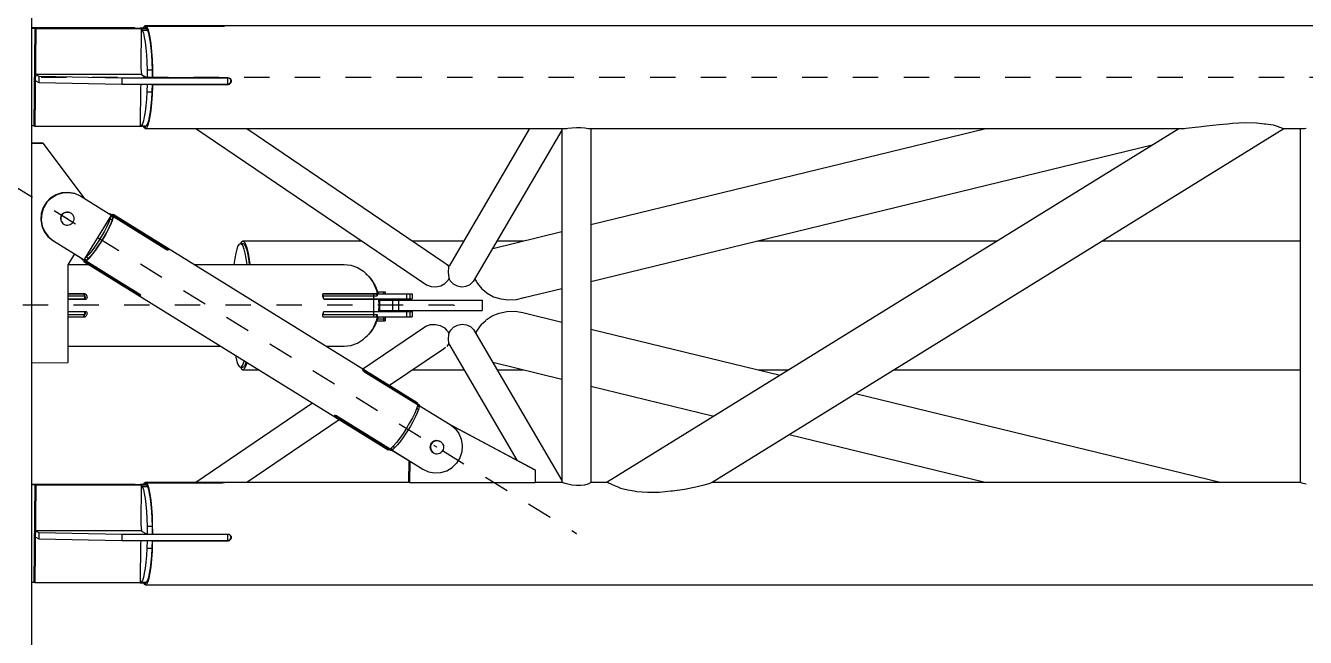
# Model space of a CAD drawing. Header units: millimetres. Extents: x 149919 to 150445, y 136651 to 136866.
# Drawn here: x 150376.85 to 150381.9, y 136724.47 to 136726.88 of the extents above; entities that cross this region are included whole.
import ezdxf

# ---------------------------------------------------------------- set-up
doc = ezdxf.new("R2010")
doc.units = ezdxf.units.MM
doc.header["$LTSCALE"] = 0.25
doc.linetypes.add('CENTER', pattern=[50.8, 31.75, -6.35, 6.35, -6.35])
doc.linetypes.add('XKITLINE00', pattern=[0])

# ---------------------------------------------------------------- blocks, each defined once
blk = doc.blocks.new('çatıı')
at = {"color": 8, "linetype": 'XKITLINE00'}
for p, q in [((23506.2, 8951.04), (23506.2, 7286.23)), ((23506.2, 7649.77), (23546.82, 7649.77)), ((23506.2, 7649.61), (23547.1, 7649.61)), ((23507.48, 7649.61), (23507.06, 7611.13)), ((23507.82, 7649.42), (23507.41, 7610.94)), ((23507.48, 7649.61), (23507.82, 7649.42)), ((23507.48, 7649.61), (23551.42, 7649.61)), ((23507.82, 7649.42), (23549.42, 7649.42)), ((23546.82, 7649.77), (23547.1, 7649.61)), ((23548.96, 7649.61), (23549.08, 7649.67)), ((23549.08, 7649.67), (23551.06, 7649.67)), ((23549.08, 7649.67), (23549.08, 7649.61)), ((23549.42, 7649.48), (23549.25, 7633.92)), ((23549.42, 7649.48), (23551.4, 7649.48)), ((23549.42, 7649.48), (23549.84, 7648.79)), ((23550.53, 7650.27), (23550.23, 7649.67)), ((23550.53, 7650.27), (23551.02, 7650.57)), ((23551.02, 7650.57), (23551.05, 7650.55)), ((23551.02, 7650.57), (24815.89, 7650.57)), ((23551.05, 7650.55), (23551.04, 7649.67)), ((23551.05, 7650.55), (23580.77, 7650.55)), ((23551.06, 7649.67), (23551.06, 7649.61)), ((23551.4, 7649.48), (23551.82, 7648.79)), ((23551.43, 7650.32), (23551.42, 7649.45)), ((23551.43, 7650.32), (23581.14, 7650.32)), ((23551.43, 7650.32), (23551.51, 7650.27)), ((23551.51, 7650.27), (23551.98, 7649.35)), ((23551.98, 7649.35), (23552.42, 7647.86)), ((23580.77, 7650.55), (23580.76, 7650.32)), ((23580.77, 7650.55), (23581.12, 7650.55)), ((23581.12, 7650.55), (23581.46, 7650.54)), ((23581.12, 7650.55), (23581.12, 7650.32)), ((23581.14, 7650.32), (23581.48, 7650.32)), ((23581.46, 7650.54), (23581.77, 7650.52)), ((23581.48, 7650.32), (23581.78, 7650.33)), ((23581.77, 7650.52), (23582.02, 7650.5)), ((23581.78, 7650.33), (23582.03, 7650.35)), ((23582.02, 7650.5), (23582.19, 7650.47)), ((23582.03, 7650.35), (23582.2, 7650.38)), ((23582.19, 7650.47), (23582.29, 7650.44)), ((23582.2, 7650.38), (23582.29, 7650.41)), ((23582.29, 7650.44), (23582.29, 7650.41)), ((23549.84, 7648.79), (23551.82, 7648.79)), ((23549.84, 7648.79), (23550.24, 7647.63)), ((23550.24, 7647.63), (23550.61, 7646.03)), ((23550.61, 7646.03), (23550.93, 7644.02)), ((23550.93, 7644.02), (23551.21, 7641.66)), ((23551.82, 7648.79), (23552.22, 7647.63)), ((23552.22, 7647.63), (23552.59, 7646.03)), ((23552.42, 7647.86), (23552.83, 7645.83)), ((23552.59, 7646.03), (23552.91, 7644.02)), ((23552.83, 7645.83), (23553.17, 7643.32)), ((23552.91, 7644.02), (23553.19, 7641.66)), ((23551.21, 7641.66), (23551.44, 7639.01)), ((23551.44, 7639.01), (23551.6, 7636.13)), ((23553.17, 7643.32), (23553.45, 7640.42)), ((23553.19, 7641.66), (23553.42, 7639.01)), ((23553.42, 7639.01), (23553.58, 7636.13)), ((23553.45, 7640.42), (23553.66, 7637.22)), ((23549.25, 7633.92), (23549.57, 7631.23)), ((23551.6, 7636.13), (23551.69, 7633.11)), ((23553.58, 7636.13), (23553.68, 7633.11)), ((23553.66, 7637.22), (23553.79, 7633.8)), ((23507.63, 7631.42), (23507.6, 7628.93)), ((23507.6, 7628.93), (23508.98, 7628.15)), ((23507.63, 7631.42), (23509.01, 7630.64)), ((23507.63, 7631.42), (23549.55, 7631.42)), ((23509.01, 7630.64), (23508.98, 7628.15)), ((23509.01, 7630.64), (23541.81, 7630.01)), ((23541.81, 7630.01), (23541.78, 7627.52)), ((23541.81, 7630.01), (23551.71, 7630.01)), ((23549.57, 7631.23), (23551.72, 7630.01)), ((23551.69, 7633.11), (23553.68, 7633.11)), ((23551.69, 7633.11), (23551.72, 7630.01)), ((23551.72, 7630.01), (23553.7, 7630.01)), ((23553.68, 7633.11), (23553.7, 7630.01)), ((23553.7, 7630.11), (23553.83, 7630.04)), ((23553.7, 7630.01), (23583.41, 7630.01)), ((23553.79, 7633.8), (23553.83, 7630.27)), ((23553.83, 7630.27), (23553.83, 7630.04)), ((23553.83, 7630.04), (23583.54, 7630.04)), ((23583.36, 7630.04), (23583.41, 7630.01)), ((23583.41, 7630.01), (23583.38, 7627.52)), ((23583.54, 7630.04), (23583.88, 7630)), ((23583.88, 7630), (23584.2, 7629.86)), ((23584.11, 7629.9), (23584.32, 7629.74)), ((23584.2, 7629.86), (23584.48, 7629.65)), ((23584.32, 7629.74), (23584.53, 7629.46)), ((23584.48, 7629.65), (23584.69, 7629.37)), ((23584.53, 7629.46), (23584.65, 7629.14)), ((23584.65, 7629.14), (23584.7, 7628.79)), ((23584.69, 7629.37), (23584.82, 7629.04)), ((23584.82, 7629.04), (23584.86, 7628.7)), ((23508.98, 7628.15), (23541.78, 7627.52)), ((23541.78, 7627.52), (23551.69, 7627.52)), ((23549.17, 7626.44), (23549, 7610.88)), ((23549.35, 7627.52), (23549.17, 7626.44)), ((23551.6, 7624.49), (23551.44, 7621.61)), ((23551.7, 7627.52), (23551.6, 7624.49)), ((23551.6, 7624.49), (23553.58, 7624.49)), ((23551.69, 7627.52), (23551.7, 7627.52)), ((23551.7, 7627.52), (23553.68, 7627.52)), ((23553.58, 7624.49), (23553.42, 7621.61)), ((23553.68, 7627.52), (23553.58, 7624.49)), ((23553.79, 7626.75), (23553.66, 7623.33)), ((23553.67, 7627.52), (23553.68, 7627.52)), ((23553.67, 7627.44), (23583.34, 7627.44)), ((23553.67, 7627.42), (23553.79, 7627.35)), ((23553.68, 7627.52), (23583.38, 7627.52)), ((23553.79, 7627.35), (23583.5, 7627.35)), ((23553.79, 7627.35), (23553.79, 7626.75)), ((23580.88, 7627.52), (23580.88, 7627.44)), ((23583.34, 7627.44), (23583.69, 7627.49)), ((23583.34, 7627.44), (23583.5, 7627.35)), ((23583.5, 7627.35), (23583.85, 7627.4)), ((23583.69, 7627.49), (23584.01, 7627.62)), ((23583.69, 7627.49), (23583.85, 7627.4)), ((23583.85, 7627.4), (23584.18, 7627.53)), ((23584.01, 7627.62), (23584.29, 7627.84)), ((23584.18, 7627.53), (23584.46, 7627.75)), ((23584.51, 7628.12), (23584.29, 7627.84)), ((23584.67, 7628.02), (23584.46, 7627.75)), ((23584.65, 7628.44), (23584.51, 7628.12)), ((23584.7, 7628.79), (23584.65, 7628.44)), ((23584.81, 7628.35), (23584.67, 7628.02)), ((23584.86, 7628.7), (23584.81, 7628.35)), ((23551.22, 7618.95), (23550.94, 7616.58)), ((23551.44, 7621.61), (23551.22, 7618.95)), ((23553.2, 7618.95), (23552.92, 7616.58)), ((23553.45, 7620.12), (23553.17, 7617.23)), ((23553.42, 7621.61), (23553.2, 7618.95)), ((23553.66, 7623.33), (23553.45, 7620.12)), ((23550.61, 7614.57), (23550.25, 7612.95)), ((23550.94, 7616.58), (23550.61, 7614.57)), ((23552.6, 7614.57), (23552.23, 7612.95)), ((23552.83, 7614.72), (23552.42, 7612.69)), ((23552.92, 7616.58), (23552.6, 7614.57)), ((23553.17, 7617.23), (23552.83, 7614.72)), ((23506.2, 7611.13), (23507.06, 7611.13)), ((23507.06, 7611.13), (23507.41, 7610.94)), ((23507.41, 7610.94), (23549, 7610.94)), ((23549, 7610.88), (23549.43, 7611.08)), ((23549, 7610.88), (23550.98, 7610.88)), ((23549.85, 7611.78), (23549.43, 7611.08)), ((23549.43, 7611.08), (23551.41, 7611.08)), ((23550.25, 7612.95), (23549.85, 7611.78)), ((23550.23, 7610.88), (23550.53, 7610.28)), ((23550.53, 7610.28), (23550.62, 7610.23)), ((23550.62, 7610.88), (23550.62, 7610.23)), ((23550.62, 7610.23), (23550.99, 7610.23)), ((23550.98, 7610.88), (23551.41, 7611.08)), ((23551, 7610.88), (23550.99, 7610)), ((23550.99, 7610), (23551.02, 7609.97)), ((23551.02, 7609.97), (23551.51, 7610.28)), ((23551.02, 7609.97), (23717.15, 7609.97)), ((23551.83, 7611.78), (23551.41, 7611.08)), ((23551.98, 7611.2), (23551.51, 7610.28)), ((23552.23, 7612.95), (23551.83, 7611.78)), ((23552.42, 7612.69), (23551.98, 7611.2)), ((23570.89, 7609.97), (23661.83, 7548.3)), ((23591.02, 7609.97), (23668.83, 7557.21)), ((23702.54, 7609.97), (23670.94, 7556.01)), ((23715.28, 7609.34), (23680.33, 7549.64)), ((23715.28, 7609.97), (23715.28, 7470.61)), ((23715.37, 7609.97), (23715.41, 7609.94)), ((23715.41, 7609.94), (23715.56, 7609.95)), ((23715.56, 7609.95), (23716.37, 7609.96)), ((23715.76, 7609.97), (23715.78, 7609.95)), ((23716.37, 7609.96), (23717.13, 7609.97)), ((23717.13, 7609.97), (23717.63, 7610.08)), ((23717.63, 7610.08), (23719.22, 7610.27)), ((23719.22, 7610.27), (23720.98, 7610.37)), ((23720.98, 7610.37), (23722.74, 7610.36)), ((23722.74, 7610.36), (23724.33, 7610.25)), ((23724.33, 7610.25), (23725.59, 7610.05)), ((23725.59, 7610.05), (23725.82, 7609.97)), ((23725.81, 7609.97), (23960.7, 7609.97)), ((23725.82, 7609.97), (23726.4, 7609.96)), ((23726.4, 7609.96), (23726.68, 7609.94)), ((23726.52, 7609.97), (23726.54, 7609.95)), ((23726.68, 7572.11), (23882.4, 7609.97)), ((23726.68, 7609.94), (23726.68, 7470.48)), ((23733.11, 7470.61), (23958.41, 7609.97)), ((23774.45, 7470.51), (23999.85, 7609.94)), ((23958.55, 7609.97), (23958.57, 7609.94)), ((23958.57, 7609.94), (23959.28, 7609.95)), ((23959.28, 7609.95), (23960.68, 7609.97)), ((23960.68, 7609.97), (23961.39, 7610.09)), ((23961.39, 7610.09), (23964.85, 7610.5)), ((23964.85, 7610.5), (23966.3, 7610.62)), ((23966.3, 7610.62), (23969.34, 7611.08)), ((23969.34, 7611.08), (23974.37, 7611.63)), ((23974.37, 7611.63), (23977.72, 7611.87)), ((23977.72, 7611.87), (23979.59, 7612.07)), ((23979.59, 7612.07), (23984.66, 7612.33)), ((23984.66, 7612.33), (23989.1, 7612.24)), ((23989.1, 7612.24), (23992.26, 7611.87)), ((23992.26, 7611.87), (23992.71, 7611.84)), ((23992.71, 7611.84), (23995.7, 7611.38)), ((23995.7, 7611.38), (23997.69, 7610.75)), ((23997.69, 7610.75), (23997.83, 7610.62)), ((23997.83, 7610.62), (23999.12, 7610.31)), ((23999.12, 7610.31), (23999.49, 7609.97)), ((23999.49, 7609.97), (23999.74, 7609.97)), ((23999.74, 7609.97), (23999.85, 7609.94)), ((23999.76, 7609.97), (24008.13, 7609.97)), ((24006.27, 7609.97), (24006.27, 7470.61)), ((24006.36, 7609.97), (24006.39, 7609.93)), ((24006.39, 7609.93), (24006.55, 7609.95)), ((24006.55, 7609.95), (24007.36, 7609.96)), ((24006.75, 7609.97), (24006.77, 7609.95)), ((24007.36, 7609.96), (24008.12, 7609.97)), ((24008.12, 7609.97), (24008.62, 7610.08)), ((23506.2, 7604.37), (23510.16, 7604.42)), ((23506.2, 7604.13), (23510.57, 7604.18)), ((23510.16, 7604.42), (23510.57, 7604.18)), ((23510.57, 7604.18), (23526.89, 7582.47)), ((23726.68, 7549.7), (23947.94, 7603.5)), ((23513.79, 7582.75), (23515.92, 7584.02)), ((23514, 7582.63), (23516.12, 7583.9)), ((23515.92, 7584.02), (23518.28, 7584.74)), ((23516.12, 7583.9), (23518.48, 7584.63)), ((23518.28, 7584.74), (23520.73, 7584.88)), ((23518.48, 7584.63), (23520.94, 7584.77)), ((23520.73, 7584.88), (23523.15, 7584.43)), ((23520.94, 7584.77), (23523.35, 7584.31)), ((23523.15, 7584.43), (23523.35, 7584.31)), ((23523.15, 7584.43), (23525.37, 7583.4)), ((23523.35, 7584.31), (23525.58, 7583.28)), ((23510.72, 7578.89), (23509.96, 7576.53)), ((23510.93, 7578.77), (23510.16, 7576.41)), ((23512.03, 7581), (23510.72, 7578.89)), ((23512.24, 7580.89), (23510.93, 7578.77)), ((23512.03, 7581), (23513.79, 7582.75)), ((23512.24, 7580.89), (23514, 7582.63)), ((23525.37, 7583.4), (23525.58, 7583.28)), ((23525.58, 7583.28), (23538.43, 7575.34)), ((23509.96, 7576.53), (23509.77, 7574.06)), ((23509.77, 7574.06), (23510.18, 7571.62)), ((23510.16, 7576.41), (23509.98, 7573.94)), ((23509.98, 7573.94), (23510.38, 7571.51)), ((23517.63, 7574.92), (23517.6, 7574.41)), ((23517.6, 7574.41), (23517.66, 7573.91)), ((23517.76, 7575.41), (23517.63, 7574.92)), ((23517.66, 7573.91), (23517.82, 7573.43)), ((23517.74, 7574.86), (23517.71, 7574.35)), ((23517.71, 7574.35), (23517.77, 7573.85)), ((23517.87, 7575.35), (23517.74, 7574.86)), ((23517.99, 7575.87), (23517.76, 7575.41)), ((23517.77, 7573.85), (23517.93, 7573.37)), ((23517.82, 7573.43), (23518.07, 7572.99)), ((23518.1, 7575.81), (23517.87, 7575.35)), ((23517.93, 7573.37), (23518.18, 7572.93)), ((23518.29, 7576.28), (23517.99, 7575.87)), ((23517.99, 7575.87), (23518.1, 7575.81)), ((23518.4, 7576.21), (23518.1, 7575.81)), ((23518.29, 7576.28), (23518.67, 7576.61)), ((23518.4, 7576.21), (23518.78, 7576.55)), ((23518.67, 7576.61), (23519.11, 7576.87)), ((23518.78, 7576.55), (23519.22, 7576.81)), ((23519.11, 7576.87), (23519.59, 7577.04)), ((23519.22, 7576.81), (23519.7, 7576.98)), ((23519.59, 7577.04), (23520.09, 7577.11)), ((23519.7, 7576.98), (23520.2, 7577.05)), ((23520.09, 7577.11), (23520.6, 7577.08)), ((23520.2, 7577.05), (23520.71, 7577.02)), ((23520.6, 7577.08), (23521.08, 7576.95)), ((23520.71, 7577.02), (23521.19, 7576.89)), ((23521.08, 7576.95), (23521.54, 7576.73)), ((23521.19, 7576.89), (23521.65, 7576.67)), ((23521.65, 7576.67), (23522.04, 7576.36)), ((23522.04, 7576.36), (23522.38, 7575.98)), ((23522.38, 7575.98), (23522.63, 7575.55)), ((23522.69, 7573.56), (23522.46, 7573.11)), ((23522.63, 7575.55), (23522.79, 7575.07)), ((23522.82, 7574.06), (23522.69, 7573.56)), ((23522.79, 7575.07), (23522.85, 7574.56)), ((23522.85, 7574.56), (23522.82, 7574.06)), ((23537.4, 7575.52), (23526.98, 7558.65)), ((23537.14, 7574.47), (23536.62, 7573.08)), ((23536.89, 7576.34), (23536.86, 7576.3)), ((23536.89, 7576.34), (23537.08, 7576.38)), ((23537.08, 7576.38), (23537.24, 7576.34)), ((23537.4, 7575.52), (23537.14, 7574.47)), ((23537.14, 7574.47), (23537.98, 7573.95)), ((23537.24, 7576.34), (23538.08, 7575.82)), ((23537.24, 7576.34), (23537.35, 7576.23)), ((23537.97, 7573.6), (23537.3, 7571.99)), ((23537.35, 7576.23), (23538.19, 7575.71)), ((23537.35, 7576.23), (23537.41, 7576.05)), ((23537.41, 7576.05), (23537.37, 7575.99)), ((23537.4, 7575.52), (23538.24, 7575)), ((23537.41, 7576.05), (23538.25, 7575.53)), ((23537.98, 7573.95), (23537.46, 7572.56)), ((23537.91, 7576.13), (23537.82, 7575.98)), ((23537.91, 7576.13), (23538.29, 7576.16)), ((23538.37, 7574.87), (23537.97, 7573.6)), ((23538.24, 7575), (23537.98, 7573.95)), ((23538.08, 7575.82), (23538.19, 7575.71)), ((23538.19, 7575.71), (23538.25, 7575.53)), ((23538.44, 7575.83), (23538.21, 7575.47)), ((23538.25, 7575.53), (23538.21, 7575.47)), ((23538.43, 7575.34), (23538.23, 7575.01)), ((23538.43, 7575.3), (23538.24, 7575)), ((23538.29, 7576.16), (23538.44, 7575.83)), ((23538.29, 7576.16), (23658.23, 7501.97)), ((23538.43, 7575.3), (23538.37, 7574.87)), ((23538.43, 7575.33), (23559.33, 7562.4)), ((23538.43, 7575.3), (23559.42, 7562.31)), ((23538.44, 7575.83), (23559.43, 7562.84)), ((23510.18, 7571.62), (23511.15, 7569.36)), ((23510.38, 7571.51), (23511.36, 7569.24)), ((23511.15, 7569.36), (23512.64, 7567.41)), ((23511.36, 7569.24), (23512.85, 7567.29)), ((23518.07, 7572.99), (23518.4, 7572.61)), ((23518.18, 7572.93), (23518.51, 7572.55)), ((23518.4, 7572.61), (23518.8, 7572.31)), ((23518.51, 7572.55), (23518.91, 7572.24)), ((23518.8, 7572.31), (23518.91, 7572.24)), ((23518.91, 7572.24), (23519.37, 7572.02)), ((23519.37, 7572.02), (23519.85, 7571.9)), ((23519.85, 7571.9), (23520.36, 7571.87)), ((23520.36, 7571.87), (23520.86, 7571.94)), ((23520.86, 7571.94), (23521.34, 7572.1)), ((23521.34, 7572.1), (23521.77, 7572.36)), ((23521.77, 7572.36), (23522.15, 7572.7)), ((23522.46, 7573.11), (23522.15, 7572.7)), ((23534.88, 7569.52), (23533.75, 7567.54)), ((23535.72, 7569), (23534.59, 7567.02)), ((23535.85, 7571.4), (23534.88, 7569.52)), ((23536.39, 7570.12), (23535.28, 7568.08)), ((23536.69, 7570.88), (23535.72, 7569)), ((23536.62, 7573.08), (23535.85, 7571.4)), ((23537.3, 7571.99), (23536.39, 7570.12)), ((23537.46, 7572.56), (23536.69, 7570.88)), ((23687.97, 7562.7), (23715.28, 7569.34)), ((23512.64, 7567.41), (23512.85, 7567.29)), ((23512.64, 7567.41), (23514.55, 7565.87)), ((23512.85, 7567.29), (23514.76, 7565.75)), ((23514.55, 7565.87), (23514.76, 7565.75)), ((23514.76, 7565.75), (23527.61, 7557.81)), ((23531.25, 7563.65), (23530.01, 7561.93)), ((23532.52, 7565.55), (23531.25, 7563.65)), ((23532.72, 7563.94), (23531.4, 7562.03)), ((23533.36, 7565.03), (23532.09, 7563.13)), ((23533.75, 7567.54), (23532.52, 7565.55)), ((23534.04, 7565.99), (23532.72, 7563.94)), ((23534.59, 7567.02), (23533.36, 7565.03)), ((23535.28, 7568.08), (23534.04, 7565.99)), ((23587.54, 7563.69), (23587.09, 7562.47)), ((23588.01, 7564.43), (23587.54, 7563.69)), ((23588.01, 7564.43), (23588.49, 7564.67)), ((23588.49, 7564.67), (23588.97, 7564.43)), ((23588.49, 7564.67), (23589.48, 7564.67)), ((23588.93, 7565.36), (23588.54, 7564.67)), ((23588.93, 7565.36), (23589.48, 7565.67)), ((23588.97, 7564.43), (23589.44, 7563.69)), ((23589.44, 7563.69), (23589.89, 7562.47)), ((23589.48, 7565.67), (23590.03, 7565.36)), ((23589.48, 7565.67), (23636.21, 7565.67)), ((23589.48, 7564.67), (23589.96, 7564.43)), ((23589.96, 7564.43), (23590.43, 7563.69)), ((23590.03, 7565.36), (23590.56, 7564.43)), ((23590.43, 7563.69), (23590.88, 7562.47)), ((23590.56, 7564.43), (23591.07, 7562.91)), ((23656.27, 7565.67), (23676.68, 7565.67)), ((23689.72, 7565.67), (23700.2, 7565.67)), ((23792.31, 7565.67), (23886.79, 7565.67)), ((23928.28, 7565.67), (24006.27, 7565.67)), ((23523.12, 7560.58), (23520.48, 7556.29)), ((23523.1, 7560.54), (23526.02, 7558.74)), ((23523.11, 7560.55), (23526.01, 7558.76)), ((23526.04, 7558.77), (23525.99, 7558.68)), ((23525.99, 7558.68), (23526.05, 7558.5)), ((23526.05, 7558.5), (23526.16, 7558.39)), ((23526.16, 7558.39), (23527, 7557.87)), ((23526.16, 7558.39), (23526.31, 7558.35)), ((23526.31, 7558.35), (23526.51, 7558.39)), ((23526.31, 7558.35), (23527.15, 7557.83)), ((23526.55, 7558.46), (23526.51, 7558.39)), ((23526.51, 7558.39), (23527.35, 7557.87)), ((23526.98, 7558.65), (23527.82, 7559.36)), ((23526.98, 7558.65), (23527.82, 7558.13)), ((23528.84, 7560.48), (23527.82, 7559.36)), ((23527.82, 7559.36), (23528.66, 7558.84)), ((23527.82, 7558.13), (23528.66, 7558.84)), ((23528.01, 7558.08), (23528.98, 7559.03)), ((23529.68, 7559.96), (23528.66, 7558.84)), ((23530.01, 7561.93), (23528.84, 7560.48)), ((23530.13, 7560.37), (23528.98, 7559.03)), ((23530.85, 7561.41), (23529.68, 7559.96)), ((23531.4, 7562.03), (23530.13, 7560.37)), ((23532.09, 7563.13), (23530.85, 7561.41)), ((23559.43, 7562.84), (23559.21, 7562.48)), ((23559.33, 7562.4), (23559.32, 7562.38)), ((23559.66, 7562.7), (23559.42, 7562.32)), ((23559.42, 7562.31), (23559.64, 7562.19)), ((23559.43, 7562.84), (23559.66, 7562.7)), ((23559.64, 7562.19), (23559.85, 7562.12)), ((23559.66, 7562.7), (23559.86, 7562.56)), ((23559.85, 7562.12), (23560.01, 7562.09)), ((23559.86, 7562.56), (23560.04, 7562.43)), ((23560.01, 7562.09), (23560.13, 7562.12)), ((23560.04, 7562.43), (23560.13, 7562.35)), ((23560.13, 7562.35), (23560.15, 7562.31)), ((23560.17, 7562.19), (23560.13, 7562.12)), ((23560.15, 7562.31), (23560.17, 7562.19)), ((23586.28, 7558.72), (23585.97, 7556.42)), ((23586.67, 7560.8), (23586.28, 7558.72)), ((23587.09, 7562.47), (23586.67, 7560.8)), ((23589.89, 7562.47), (23590.31, 7560.8)), ((23590.31, 7560.8), (23590.69, 7558.72)), ((23590.69, 7558.72), (23591.01, 7556.42)), ((23590.88, 7562.47), (23591.3, 7560.8)), ((23591.07, 7562.91), (23591.54, 7560.82)), ((23591.3, 7560.8), (23591.68, 7558.72)), ((23591.54, 7560.82), (23591.96, 7558.24)), ((23591.68, 7558.72), (23592, 7556.42)), ((23591.96, 7558.24), (23592.17, 7556.42)), ((23520.48, 7556.29), (23520.48, 7517.72)), ((23520.56, 7556.42), (23528.57, 7556.42)), ((23526.74, 7558.03), (23526.64, 7557.86)), ((23526.64, 7557.86), (23526.79, 7557.53)), ((23526.79, 7557.53), (23527.16, 7557.56)), ((23526.79, 7557.53), (23646.72, 7483.33)), ((23527, 7557.87), (23527.15, 7557.83)), ((23527.15, 7557.83), (23527.35, 7557.87)), ((23527.39, 7557.94), (23527.16, 7557.56)), ((23527.16, 7557.56), (23548.15, 7544.57)), ((23527.39, 7557.94), (23527.35, 7557.87)), ((23527.51, 7557.86), (23548.51, 7544.88)), ((23527.81, 7558.13), (23527.61, 7557.81)), ((23527.82, 7558.13), (23527.64, 7557.83)), ((23527.64, 7557.83), (23528.01, 7558.08)), ((23527.64, 7557.83), (23548.63, 7544.84)), ((23570.2, 7556.42), (23629.41, 7556.42)), ((23629.41, 7556.42), (23632.08, 7556.11)), ((23632.08, 7556.11), (23634.65, 7555.2)), ((23634.65, 7555.2), (23637.01, 7553.7)), ((23637.01, 7553.7), (23639.09, 7551.69)), ((23668.68, 7557.26), (23668.83, 7557.21)), ((23668.83, 7557.21), (23669.58, 7556.67)), ((23669.58, 7556.67), (23670.17, 7556.25)), ((23670.17, 7556.25), (23670.7, 7555.47)), ((23670.52, 7555.04), (23670.43, 7553.78)), ((23670.43, 7553.78), (23670.46, 7553.58)), ((23670.46, 7553.58), (23670.57, 7551.84)), ((23670.74, 7555.64), (23670.51, 7555.14)), ((23670.51, 7555.14), (23670.52, 7555.04)), ((23670.94, 7556.01), (23670.74, 7555.64)), ((23670.74, 7555.64), (23670.77, 7555.59)), ((23670.94, 7556.01), (23671.1, 7556.16)), ((23638.02, 7552.73), (23638.53, 7552.33)), ((23638.53, 7552.33), (23639.01, 7551.77)), ((23639.09, 7551.69), (23640.79, 7549.25)), ((23639.15, 7551.6), (23640.36, 7550.19)), ((23640.36, 7550.19), (23641.8, 7547.67)), ((23640.79, 7549.25), (23642.05, 7546.46)), ((23661.83, 7548.3), (23663.65, 7547.68)), ((23667.49, 7548.01), (23669.13, 7548.93)), ((23669.97, 7549.83), (23669.13, 7548.93)), ((23669.97, 7549.83), (23670.38, 7550.24)), ((23670.73, 7550.9), (23670.38, 7550.24)), ((23670.57, 7551.84), (23670.64, 7551.54)), ((23670.64, 7551.54), (23670.75, 7550.72)), ((23670.75, 7550.72), (23671.18, 7549.96)), ((23671.18, 7549.96), (23671.32, 7549.83)), ((23671.32, 7549.83), (23672.44, 7548.72)), ((23672.44, 7548.72), (23674.02, 7547.89)), ((23677.51, 7547.76), (23679.09, 7548.48)), ((23679.09, 7548.48), (23680.33, 7549.64)), ((23680.88, 7550.58), (23681.4, 7549.83)), ((23681.4, 7549.83), (23681.92, 7548.84)), ((23681.92, 7548.84), (23683.69, 7546.8)), ((23520.48, 7544.87), (23527.11, 7544.87)), ((23520.48, 7544.77), (23526.64, 7544.77)), ((23520.48, 7543.97), (23527.03, 7543.97)), ((23526.37, 7544.87), (23526.55, 7544.83)), ((23526.55, 7544.83), (23527.29, 7544.83)), ((23526.55, 7544.83), (23526.63, 7544.77)), ((23526.64, 7544.77), (23526.73, 7544.7)), ((23526.64, 7544.77), (23527.03, 7543.97)), ((23526.73, 7544.7), (23526.91, 7544.5)), ((23526.91, 7544.5), (23527.07, 7544.23)), ((23527.03, 7543.97), (23527.03, 7542.77)), ((23527.07, 7544.23), (23527.19, 7543.93)), ((23527.11, 7544.87), (23527.29, 7544.83)), ((23527.19, 7543.93), (23527.27, 7543.62)), ((23527.3, 7543.26), (23527.25, 7543.05)), ((23527.27, 7543.62), (23527.3, 7543.32)), ((23527.29, 7544.83), (23527.47, 7544.7)), ((23527.3, 7543.32), (23527.3, 7543.26)), ((23527.47, 7544.7), (23527.65, 7544.5)), ((23527.65, 7544.5), (23527.81, 7544.23)), ((23527.81, 7544.23), (23527.93, 7543.93)), ((23527.93, 7543.93), (23528.01, 7543.62)), ((23528.03, 7543.32), (23527.96, 7543.05)), ((23528.01, 7543.62), (23528.03, 7543.43)), ((23528.03, 7543.43), (23528.03, 7543.32)), ((23548.38, 7544.95), (23548.15, 7544.57)), ((23548.15, 7544.57), (23548.38, 7544.44)), ((23548.63, 7544.84), (23548.38, 7544.44)), ((23548.38, 7544.44), (23548.6, 7544.32)), ((23548.51, 7544.88), (23548.53, 7544.9)), ((23548.6, 7544.32), (23548.8, 7544.22)), ((23548.63, 7544.84), (23548.84, 7544.69)), ((23548.8, 7544.22), (23548.92, 7544.18)), ((23548.84, 7544.69), (23549, 7544.54)), ((23548.92, 7544.18), (23548.95, 7544.17)), ((23548.95, 7544.17), (23549.07, 7544.21)), ((23549, 7544.54), (23549.1, 7544.41)), ((23549.12, 7544.29), (23549.07, 7544.21)), ((23549.1, 7544.41), (23549.12, 7544.29)), ((23620.87, 7544.5), (23620.85, 7544.23)), ((23620.85, 7544.23), (23620.88, 7543.93)), ((23620.95, 7544.7), (23620.87, 7544.5)), ((23620.88, 7544.5), (23621.13, 7543.97)), ((23620.88, 7543.93), (23620.96, 7543.62)), ((23621.06, 7544.83), (23620.95, 7544.7)), ((23620.96, 7543.62), (23621.04, 7543.43)), ((23621.01, 7544.77), (23656.28, 7544.77)), ((23621.04, 7543.43), (23621.07, 7543.32)), ((23621.06, 7544.83), (23621.22, 7544.87)), ((23621.07, 7543.32), (23621.18, 7543.05)), ((23621.13, 7543.97), (23642.38, 7543.97)), ((23621.13, 7543.97), (23621.13, 7543.16)), ((23621.22, 7544.87), (23642.46, 7544.87)), ((23636.4, 7544.87), (23636.4, 7544.77)), ((23638.55, 7544.87), (23638.55, 7544.77)), ((23641.5, 7547.67), (23641.8, 7547.67)), ((23641.8, 7547.67), (23642.79, 7544.87)), ((23641.98, 7544.77), (23642.38, 7543.97)), ((23642.05, 7546.46), (23642.46, 7544.87)), ((23642.38, 7544.77), (23642.38, 7543.97)), ((23642.46, 7544.87), (23642.79, 7544.87)), ((23642.54, 7545.57), (23645.58, 7545.57)), ((23644.89, 7545.57), (23644.89, 7544.77)), ((23645.58, 7545.57), (23645.58, 7544.77)), ((23653.95, 7544.77), (23653.95, 7542.77)), ((23655.29, 7544.77), (23655.29, 7542.77)), ((23656.28, 7544.77), (23656.28, 7542.77)), ((23663.65, 7547.68), (23665.6, 7547.58)), ((23665.6, 7547.58), (23667.49, 7548.01)), ((23674.02, 7547.89), (23675.77, 7547.56)), ((23675.77, 7547.56), (23677.51, 7547.76)), ((23683.69, 7546.8), (23684.73, 7546.02)), ((23684.73, 7546.02), (23685.84, 7545.05)), ((23685.84, 7545.05), (23688.35, 7543.67)), ((23688.35, 7543.67), (23691.2, 7542.78)), ((23697.37, 7542.59), (23700.37, 7543.3)), ((23700.37, 7543.3), (23715.28, 7546.93)), ((23700.37, 7543.3), (23700.46, 7543.34)), ((23520.48, 7542.77), (23527.03, 7542.77)), ((23520.48, 7542.67), (23527.55, 7542.67)), ((23526.84, 7542.67), (23527, 7542.72)), ((23527, 7542.72), (23527.14, 7542.85)), ((23527, 7542.72), (23527.71, 7542.72)), ((23527.25, 7543.05), (23527.14, 7542.85)), ((23527.55, 7542.67), (23527.71, 7542.72)), ((23527.71, 7542.72), (23527.85, 7542.85)), ((23527.96, 7543.05), (23527.85, 7542.85)), ((23621.18, 7543.05), (23621.32, 7542.85)), ((23621.32, 7542.85), (23621.48, 7542.72)), ((23621.42, 7542.77), (23656.28, 7542.77)), ((23621.48, 7542.72), (23621.65, 7542.67)), ((23621.65, 7542.67), (23642.9, 7542.67)), ((23637.04, 7542.77), (23637.04, 7542.67)), ((23642.9, 7542.67), (23643.1, 7540.27)), ((23642.9, 7542.67), (23643.23, 7542.67)), ((23643.1, 7540.27), (23642.9, 7537.87)), ((23643, 7541.48), (23643.34, 7541.48)), ((23643, 7539.07), (23643.34, 7539.07)), ((23643.34, 7539.07), (23643.22, 7537.87)), ((23643.23, 7542.67), (23643.34, 7541.48)), ((23643.26, 7538.27), (23683.84, 7538.27)), ((23643.27, 7542.27), (23645.75, 7542.27)), ((23643.34, 7541.48), (23643.38, 7540.27)), ((23643.38, 7540.27), (23643.34, 7539.07)), ((23644.93, 7542.77), (23644.93, 7542.27)), ((23644.93, 7538.27), (23644.93, 7537.77)), ((23645.75, 7542.27), (23683.84, 7542.27)), ((23648.47, 7542.27), (23648.47, 7538.27)), ((23650.9, 7542.27), (23650.9, 7538.27)), ((23683.84, 7542.27), (23683.84, 7538.27)), ((23691.2, 7542.78), (23694.26, 7542.41)), ((23694.26, 7542.41), (23697.37, 7542.59)), ((23520.48, 7537.87), (23527.55, 7537.87)), ((23520.48, 7537.77), (23527.03, 7537.77)), ((23520.48, 7536.58), (23527.03, 7536.58)), ((23520.48, 7535.77), (23526.64, 7535.77)), ((23520.48, 7535.67), (23527.11, 7535.67)), ((23526.37, 7535.67), (23526.55, 7535.72)), ((23526.55, 7535.72), (23526.63, 7535.77)), ((23526.55, 7535.72), (23527.29, 7535.72)), ((23527.03, 7536.58), (23526.64, 7535.77)), ((23526.64, 7535.78), (23526.73, 7535.85)), ((23526.91, 7536.05), (23526.73, 7535.85)), ((23526.84, 7537.87), (23527, 7537.83)), ((23527.07, 7536.32), (23526.91, 7536.05)), ((23527, 7537.83), (23527.71, 7537.83)), ((23527, 7537.83), (23527.14, 7537.7)), ((23527.03, 7537.77), (23527.03, 7536.58)), ((23527.19, 7536.62), (23527.07, 7536.32)), ((23527.11, 7535.67), (23527.29, 7535.72)), ((23527.14, 7537.7), (23527.25, 7537.5)), ((23527.27, 7536.93), (23527.19, 7536.62)), ((23527.25, 7537.5), (23527.3, 7537.29)), ((23527.3, 7537.23), (23527.27, 7536.93)), ((23527.29, 7535.72), (23527.47, 7535.85)), ((23527.3, 7537.29), (23527.3, 7537.23)), ((23527.65, 7536.05), (23527.47, 7535.85)), ((23527.55, 7537.87), (23527.71, 7537.83)), ((23527.81, 7536.32), (23527.65, 7536.05)), ((23527.71, 7537.83), (23527.85, 7537.7)), ((23527.93, 7536.62), (23527.81, 7536.32)), ((23527.85, 7537.7), (23527.96, 7537.5)), ((23528.01, 7536.93), (23527.93, 7536.62)), ((23527.96, 7537.5), (23528.03, 7537.23)), ((23528.03, 7537.12), (23528.01, 7536.93)), ((23528.03, 7537.23), (23528.03, 7537.12)), ((23620.88, 7536.62), (23620.85, 7536.32)), ((23620.85, 7536.32), (23620.87, 7536.05)), ((23620.87, 7536.05), (23620.95, 7535.85)), ((23620.96, 7536.93), (23620.88, 7536.62)), ((23621.13, 7536.58), (23620.88, 7536.05)), ((23620.95, 7535.85), (23621.06, 7535.72)), ((23621.04, 7537.12), (23620.96, 7536.93)), ((23621.01, 7535.77), (23641.98, 7535.77)), ((23621.07, 7537.23), (23621.04, 7537.12)), ((23621.06, 7535.72), (23621.22, 7535.67)), ((23621.18, 7537.5), (23621.07, 7537.23)), ((23621.13, 7537.39), (23621.13, 7536.58)), ((23621.13, 7536.58), (23642.38, 7536.58)), ((23621.32, 7537.7), (23621.18, 7537.5)), ((23621.22, 7535.67), (23642.46, 7535.67)), ((23621.32, 7537.7), (23621.48, 7537.83)), ((23621.42, 7537.77), (23656.28, 7537.77)), ((23621.48, 7537.83), (23621.65, 7537.87)), ((23621.65, 7537.87), (23642.9, 7537.87)), ((23636.4, 7535.77), (23636.4, 7535.67)), ((23637.04, 7537.87), (23637.04, 7537.77)), ((23638.55, 7535.77), (23638.55, 7535.67)), ((23642.05, 7534.09), (23640.79, 7531.3)), ((23642.79, 7535.67), (23641.8, 7532.88)), ((23642.38, 7536.58), (23641.98, 7535.77)), ((23641.98, 7535.77), (23655.29, 7535.77)), ((23642.46, 7535.67), (23642.05, 7534.09)), ((23642.26, 7534.17), (23645.58, 7534.17)), ((23642.38, 7536.58), (23642.38, 7535.77)), ((23642.46, 7535.67), (23642.79, 7535.67)), ((23642.54, 7534.97), (23645.58, 7534.97)), ((23642.54, 7534.97), (23645.58, 7534.97)), ((23642.9, 7537.87), (23643.22, 7537.87)), ((23644.89, 7535.77), (23644.89, 7534.97)), ((23644.89, 7534.97), (23644.89, 7534.17)), ((23645.58, 7535.77), (23645.58, 7534.97)), ((23645.58, 7534.97), (23645.58, 7534.17)), ((23653.95, 7537.77), (23653.95, 7535.77)), ((23655.29, 7537.77), (23655.29, 7535.77)), ((23655.29, 7535.77), (23656.28, 7535.77)), ((23656.28, 7537.77), (23656.28, 7535.77)), ((23683.38, 7532.66), (23685.25, 7534.31)), ((23685.46, 7534.54), (23685.25, 7534.31)), ((23685.46, 7534.54), (23687.81, 7536.11)), ((23687.81, 7536.11), (23690.57, 7537.22)), ((23690.57, 7537.22), (23693.61, 7537.83)), ((23693.61, 7537.83), (23696.77, 7537.9)), ((23696.77, 7537.9), (23699.9, 7537.42)), ((23699.9, 7537.42), (23715.28, 7533.68)), ((23636.78, 7515.24), (23661.63, 7532.09)), ((23637.01, 7526.85), (23639.09, 7528.85)), ((23638.02, 7527.82), (23638.53, 7528.22)), ((23639.01, 7528.78), (23638.53, 7528.22)), ((23640.79, 7531.3), (23639.09, 7528.85)), ((23640.36, 7530.36), (23639.15, 7528.94)), ((23641.8, 7532.88), (23640.36, 7530.36)), ((23641.5, 7532.88), (23641.8, 7532.88)), ((23661.63, 7532.09), (23663.47, 7532.68)), ((23663.47, 7532.68), (23665.43, 7532.76)), ((23665.43, 7532.76), (23667.32, 7532.3)), ((23667.32, 7532.3), (23668.95, 7531.36)), ((23668.95, 7531.36), (23669.73, 7530.51)), ((23669.73, 7530.51), (23670.19, 7530.05)), ((23670.19, 7530.05), (23670.66, 7529.1)), ((23670.58, 7528.7), (23670.47, 7526.95)), ((23670.65, 7528.99), (23670.58, 7528.7)), ((23670.7, 7529.35), (23670.65, 7528.99)), ((23671.3, 7530.4), (23670.7, 7529.35)), ((23671.3, 7530.4), (23671.42, 7530.51)), ((23671.42, 7530.51), (23672.57, 7531.64)), ((23672.57, 7531.64), (23674.15, 7532.46)), ((23674.15, 7532.46), (23675.9, 7532.79)), ((23675.9, 7532.79), (23677.64, 7532.58)), ((23677.64, 7532.58), (23679.21, 7531.86)), ((23679.21, 7531.86), (23680.45, 7530.7)), ((23680.45, 7530.7), (23715.28, 7471.21)), ((23681.85, 7530.52), (23681.21, 7529.4)), ((23683.38, 7532.66), (23681.85, 7530.52)), ((23726.68, 7530.91), (23801.28, 7512.77)), ((23520.48, 7524.12), (23580.78, 7524.12)), ((23622.41, 7524.12), (23629.41, 7524.12)), ((23629.41, 7524.12), (23632.08, 7524.44)), ((23632.08, 7524.44), (23634.65, 7525.35)), ((23634.65, 7525.35), (23637.01, 7526.85)), ((23647.28, 7508.74), (23668.51, 7523.14)), ((23668.51, 7523.14), (23669.33, 7523.71)), ((23670.63, 7525.14), (23669.88, 7524.08)), ((23670.47, 7526.95), (23670.43, 7526.76)), ((23670.43, 7526.76), (23670.52, 7525.5)), ((23670.52, 7525.5), (23670.52, 7525.4)), ((23670.52, 7525.4), (23670.67, 7525.06)), ((23670.67, 7525.06), (23671.03, 7524.38)), ((23671.03, 7524.38), (23697.49, 7479.19)), ((23586.52, 7520.58), (23586.67, 7519.75)), ((23586.67, 7519.75), (23587.09, 7518.08)), ((23587.09, 7518.08), (23587.54, 7516.86)), ((23589.89, 7518.08), (23589.44, 7516.86)), ((23589.98, 7518.44), (23589.89, 7518.08)), ((23590.82, 7517.92), (23590.43, 7516.86)), ((23506.2, 7517.57), (23520.48, 7517.72)), ((23587.54, 7516.86), (23588.01, 7516.12)), ((23588.01, 7516.12), (23588.49, 7515.87)), ((23588.49, 7515.87), (23588.97, 7516.12)), ((23588.49, 7515.87), (23589.48, 7515.87)), ((23588.54, 7515.87), (23588.93, 7515.19)), ((23588.93, 7515.19), (23589.48, 7514.87)), ((23589.44, 7516.86), (23588.97, 7516.12)), ((23589.48, 7515.87), (23589.96, 7516.12)), ((23589.48, 7514.87), (23590.03, 7515.19)), ((23589.48, 7514.87), (23595.74, 7514.87)), ((23590.43, 7516.86), (23589.96, 7516.12)), ((23590.56, 7516.12), (23590.03, 7515.19)), ((23591.07, 7517.64), (23590.56, 7516.12)), ((23591.09, 7517.75), (23591.07, 7517.64)), ((23636.74, 7514.93), (23636.7, 7514.86)), ((23636.7, 7514.86), (23636.72, 7514.74)), ((23636.72, 7514.74), (23636.81, 7514.58)), ((23636.74, 7514.93), (23636.77, 7514.94)), ((23636.77, 7514.94), (23636.83, 7514.92)), ((23636.81, 7514.58), (23636.96, 7514.42)), ((23636.83, 7514.92), (23636.98, 7514.86)), ((23637.17, 7514.75), (23636.96, 7514.42)), ((23636.96, 7514.42), (23637.15, 7514.25)), ((23636.98, 7514.86), (23637.17, 7514.75)), ((23637.38, 7514.63), (23637.15, 7514.25)), ((23637.15, 7514.25), (23637.37, 7514.09)), ((23637.17, 7514.25), (23637.16, 7514.24)), ((23637.17, 7514.75), (23637.38, 7514.63)), ((23637.17, 7514.25), (23637.28, 7514.18)), ((23637.28, 7514.18), (23637.27, 7514.16)), ((23637.28, 7514.18), (23658.27, 7501.2)), ((23637.37, 7514.09), (23658.36, 7501.11)), ((23637.38, 7514.63), (23658.38, 7501.64)), ((23656.3, 7514.87), (23676.6, 7514.87)), ((23688.02, 7517.78), (23715.28, 7511.15)), ((23689.72, 7514.87), (23699.95, 7514.87)), ((23792.64, 7514.87), (23804.67, 7514.87)), ((23846.16, 7514.87), (24006.27, 7514.87)), ((23726.68, 7508.37), (23775.12, 7496.6)), ((23831.06, 7505.53), (23974.83, 7470.57)), ((23570.92, 7470.57), (23616.92, 7501.77)), ((23657.24, 7497.79), (23656.33, 7495.92)), ((23657.91, 7499.4), (23657.24, 7497.79)), ((23658.24, 7497.85), (23657.47, 7496.17)), ((23658.31, 7500.68), (23657.91, 7499.4)), ((23658.01, 7499.71), (23658.76, 7499.24)), ((23658.38, 7501.64), (23658.15, 7501.27)), ((23658.19, 7501.33), (23658.15, 7501.27)), ((23658.19, 7501.33), (23659.03, 7500.81)), ((23658.23, 7501.97), (23658.38, 7501.64)), ((23658.76, 7499.24), (23658.24, 7497.85)), ((23658.25, 7501.44), (23658.97, 7501)), ((23658.27, 7501.2), (23658.26, 7501.17)), ((23658.27, 7501.47), (23658.86, 7501.11)), ((23658.27, 7501.2), (23658.37, 7501.14)), ((23658.36, 7501.11), (23658.31, 7500.68)), ((23658.32, 7500.72), (23659.02, 7500.29)), ((23658.37, 7501.14), (23658.35, 7501.12)), ((23658.37, 7501.14), (23671.22, 7493.2)), ((23659.02, 7500.29), (23658.76, 7499.24)), ((23658.86, 7501.11), (23658.97, 7501)), ((23658.97, 7501), (23659.03, 7500.81)), ((23659.03, 7500.81), (23658.99, 7500.76)), ((23591, 7470.57), (23627.42, 7495.28)), ((23625.6, 7496.87), (23625.55, 7496.8)), ((23625.55, 7496.8), (23625.55, 7496.77)), ((23625.55, 7496.77), (23625.6, 7496.72)), ((23625.6, 7496.87), (23625.72, 7496.91)), ((23625.6, 7496.72), (23625.72, 7496.62)), ((23625.72, 7496.91), (23625.89, 7496.9)), ((23625.72, 7496.62), (23625.89, 7496.49)), ((23625.89, 7496.9), (23626.11, 7496.84)), ((23626.11, 7496.84), (23625.89, 7496.49)), ((23625.89, 7496.49), (23626.1, 7496.35)), ((23626.35, 7496.75), (23626.1, 7496.35)), ((23626.1, 7496.35), (23647.1, 7483.37)), ((23626.11, 7496.84), (23626.35, 7496.75)), ((23626.35, 7496.75), (23626.58, 7496.62)), ((23626.36, 7496.74), (23626.35, 7496.72)), ((23626.35, 7496.72), (23626.46, 7496.66)), ((23626.46, 7496.66), (23626.48, 7496.68)), ((23626.46, 7496.66), (23647.45, 7483.67)), ((23626.58, 7496.62), (23647.58, 7483.63)), ((23655.22, 7493.89), (23653.98, 7491.8)), ((23656.33, 7495.92), (23655.22, 7493.89)), ((23656.5, 7494.29), (23655.37, 7492.31)), ((23657.47, 7496.17), (23656.5, 7494.29)), ((23670.67, 7493.53), (23704.34, 7475.55)), ((23670.84, 7493.43), (23704.75, 7475.32)), ((23671.22, 7493.2), (23673.13, 7491.66)), ((23651.34, 7487.84), (23650.07, 7486.17)), ((23652.66, 7489.75), (23651.34, 7487.84)), ((23652.87, 7488.42), (23651.62, 7486.7)), ((23653.98, 7491.8), (23652.66, 7489.75)), ((23654.14, 7490.32), (23652.87, 7488.42)), ((23655.37, 7492.31), (23654.14, 7490.32)), ((23673.13, 7491.66), (23674.62, 7489.7)), ((23674.62, 7489.7), (23675.59, 7487.44)), ((23804.9, 7489.35), (23882.14, 7470.57)), ((23646.72, 7483.33), (23647.1, 7483.37)), ((23647.33, 7483.74), (23647.1, 7483.37)), ((23647.19, 7483.52), (23647.77, 7483.16)), ((23647.22, 7483.56), (23647.93, 7483.12)), ((23647.33, 7483.74), (23647.29, 7483.67)), ((23647.29, 7483.67), (23648.13, 7483.15)), ((23647.45, 7483.67), (23647.48, 7483.69)), ((23647.45, 7483.67), (23647.55, 7483.61)), ((23647.56, 7483.64), (23647.55, 7483.61)), ((23647.55, 7483.61), (23660.4, 7475.67)), ((23647.58, 7483.63), (23647.95, 7483.89)), ((23647.77, 7483.16), (23647.93, 7483.12)), ((23647.9, 7483.85), (23648.6, 7483.41)), ((23647.93, 7483.12), (23648.13, 7483.15)), ((23647.95, 7483.89), (23648.92, 7484.83)), ((23648.17, 7483.23), (23648.13, 7483.15)), ((23648.15, 7483.2), (23654.85, 7479.06)), ((23648.15, 7483.19), (23654.85, 7479.05)), ((23648.6, 7483.41), (23649.44, 7484.13)), ((23648.68, 7484.6), (23649.44, 7484.13)), ((23650.07, 7486.17), (23648.92, 7484.83)), ((23650.46, 7485.25), (23649.44, 7484.13)), ((23651.62, 7486.7), (23650.46, 7485.25)), ((23663.27, 7484.83), (23663.23, 7484.32)), ((23663.23, 7484.32), (23663.3, 7483.82)), ((23663.4, 7485.32), (23663.27, 7484.83)), ((23663.3, 7483.82), (23663.46, 7483.34)), ((23663.38, 7484.77), (23663.34, 7484.26)), ((23663.38, 7484.77), (23663.34, 7484.26)), ((23663.34, 7484.26), (23663.41, 7483.76)), ((23663.34, 7484.26), (23663.41, 7483.76)), ((23663.51, 7485.26), (23663.38, 7484.77)), ((23663.51, 7485.26), (23663.38, 7484.77)), ((23663.62, 7485.78), (23663.4, 7485.32)), ((23663.41, 7483.76), (23663.57, 7483.28)), ((23663.41, 7483.76), (23663.57, 7483.28)), ((23663.49, 7484.71), (23663.45, 7484.2)), ((23663.45, 7484.2), (23663.52, 7483.7)), ((23663.46, 7483.34), (23663.71, 7482.9)), ((23663.62, 7485.2), (23663.49, 7484.71)), ((23663.73, 7485.72), (23663.51, 7485.26)), ((23663.73, 7485.72), (23663.51, 7485.26)), ((23663.52, 7483.7), (23663.68, 7483.22)), ((23663.57, 7483.28), (23663.82, 7482.84)), ((23663.57, 7483.28), (23663.82, 7482.84)), ((23663.93, 7486.19), (23663.62, 7485.78)), ((23663.62, 7485.78), (23663.73, 7485.72)), ((23663.84, 7485.66), (23663.62, 7485.2)), ((23663.68, 7483.22), (23663.93, 7482.78)), ((23663.71, 7482.9), (23664.04, 7482.52)), ((23664.04, 7486.12), (23663.73, 7485.72)), ((23664.04, 7486.12), (23663.73, 7485.72)), ((23663.73, 7485.72), (23663.84, 7485.66)), ((23663.82, 7482.84), (23664.15, 7482.46)), ((23663.82, 7482.84), (23664.15, 7482.46)), ((23664.15, 7486.06), (23663.84, 7485.66)), ((23663.93, 7486.19), (23664.31, 7486.53)), ((23663.93, 7482.78), (23664.26, 7482.4)), ((23664.04, 7486.12), (23664.42, 7486.46)), ((23664.04, 7486.12), (23664.42, 7486.46)), ((23664.15, 7486.06), (23664.53, 7486.4)), ((23664.31, 7486.53), (23664.75, 7486.78)), ((23664.42, 7486.46), (23664.86, 7486.72)), ((23664.42, 7486.46), (23664.86, 7486.72)), ((23664.53, 7486.4), (23664.97, 7486.66)), ((23664.75, 7486.78), (23665.23, 7486.95)), ((23664.86, 7486.72), (23665.34, 7486.89)), ((23664.86, 7486.72), (23665.34, 7486.89)), ((23664.97, 7486.66), (23665.45, 7486.83)), ((23665.23, 7486.95), (23665.73, 7487.02)), ((23665.34, 7486.89), (23665.84, 7486.96)), ((23665.34, 7486.89), (23665.84, 7486.96)), ((23665.45, 7486.83), (23665.95, 7486.9)), ((23665.73, 7487.02), (23666.23, 7486.99)), ((23665.84, 7486.96), (23666.34, 7486.93)), ((23665.84, 7486.96), (23666.34, 7486.93)), ((23665.95, 7486.9), (23666.45, 7486.87)), ((23666.23, 7486.99), (23666.72, 7486.86)), ((23666.34, 7486.93), (23666.83, 7486.8)), ((23666.34, 7486.93), (23666.83, 7486.8)), ((23666.45, 7486.87), (23666.94, 7486.74)), ((23666.72, 7486.86), (23667.17, 7486.64)), ((23666.83, 7486.8), (23667.28, 7486.58)), ((23666.83, 7486.8), (23667.28, 7486.58)), ((23666.94, 7486.74), (23667.39, 7486.52)), ((23667.39, 7486.52), (23667.79, 7486.21)), ((23667.52, 7482.21), (23667.9, 7482.55)), ((23667.79, 7486.21), (23668.12, 7485.83)), ((23668.21, 7482.96), (23667.9, 7482.55)), ((23668.12, 7485.83), (23668.37, 7485.4)), ((23668.43, 7483.41), (23668.21, 7482.96)), ((23668.37, 7485.4), (23668.54, 7484.92)), ((23668.57, 7483.9), (23668.43, 7483.41)), ((23668.54, 7484.92), (23668.6, 7484.41)), ((23668.6, 7484.41), (23668.57, 7483.9)), ((23675.81, 7482.54), (23675.04, 7480.18)), ((23675.59, 7487.44), (23676, 7485.01)), ((23676, 7485.01), (23675.81, 7482.54)), ((23654.86, 7479.09), (23654.76, 7470.56)), ((23655.27, 7478.84), (23655.18, 7470.33)), ((23664.04, 7482.52), (23664.44, 7482.22)), ((23664.15, 7482.46), (23664.55, 7482.16)), ((23664.15, 7482.46), (23664.55, 7482.16)), ((23664.26, 7482.4), (23664.66, 7482.09)), ((23664.44, 7482.22), (23664.55, 7482.16)), ((23664.55, 7482.16), (23664.66, 7482.09)), ((23664.66, 7482.09), (23665.11, 7481.87)), ((23665.11, 7481.87), (23665.6, 7481.75)), ((23665.6, 7481.75), (23666.1, 7481.72)), ((23666.1, 7481.72), (23666.6, 7481.79)), ((23666.6, 7481.79), (23667.08, 7481.95)), ((23667.08, 7481.95), (23667.52, 7482.21)), ((23671.97, 7476.32), (23673.74, 7478.06)), ((23675.04, 7480.18), (23673.74, 7478.06)), ((23660.4, 7475.67), (23662.62, 7474.64)), ((23662.62, 7474.64), (23665.04, 7474.18)), ((23665.04, 7474.18), (23667.49, 7474.32)), ((23667.49, 7474.32), (23669.85, 7475.05)), ((23669.85, 7475.05), (23671.97, 7476.32)), ((23704.34, 7475.55), (23704.34, 7475.54)), ((23704.34, 7475.55), (23704.75, 7475.32)), ((23704.75, 7475.32), (23704.7, 7470.33)), ((23506.2, 7469.77), (23546.83, 7469.77)), ((23506.2, 7469.61), (23547.1, 7469.61)), ((23507.48, 7469.61), (23507.07, 7431.13)), ((23507.83, 7469.42), (23507.41, 7430.94)), ((23507.48, 7469.61), (23507.83, 7469.42)), ((23507.48, 7469.61), (23551.42, 7469.61)), ((23507.83, 7469.42), (23549.43, 7469.42)), ((23546.83, 7469.77), (23547.1, 7469.61)), ((23548.97, 7469.61), (23549.08, 7469.67)), ((23549.08, 7469.67), (23551.06, 7469.67)), ((23549.08, 7469.67), (23549.08, 7469.61)), ((23549.43, 7469.48), (23549.26, 7453.92)), ((23549.43, 7469.48), (23551.41, 7469.48)), ((23549.43, 7469.48), (23549.84, 7468.79)), ((23549.84, 7468.79), (23551.83, 7468.79)), ((23549.84, 7468.79), (23550.24, 7467.63)), ((23550.54, 7470.27), (23550.24, 7469.67)), ((23550.24, 7467.63), (23550.61, 7466.03)), ((23550.54, 7470.27), (23551.03, 7470.57)), ((23551.03, 7470.57), (23551.06, 7470.55)), ((23551.03, 7470.57), (23654.75, 7470.57)), ((23551.06, 7470.55), (23551.05, 7469.67)), ((23551.06, 7470.55), (23580.77, 7470.55)), ((23551.06, 7469.67), (23551.06, 7469.61)), ((23551.41, 7469.48), (23551.83, 7468.79)), ((23551.43, 7470.32), (23551.42, 7469.45)), ((23551.43, 7470.32), (23581.14, 7470.32)), ((23551.43, 7470.32), (23551.51, 7470.27)), ((23551.51, 7470.27), (23551.99, 7469.35)), ((23551.83, 7468.79), (23552.22, 7467.63)), ((23551.99, 7469.35), (23552.43, 7467.86)), ((23552.22, 7467.63), (23552.59, 7466.03)), ((23552.43, 7467.86), (23552.83, 7465.83)), ((23580.77, 7470.55), (23581.13, 7470.55)), ((23580.77, 7470.55), (23580.77, 7470.32)), ((23581.13, 7470.55), (23581.12, 7470.32)), ((23581.13, 7470.55), (23581.47, 7470.54)), ((23581.14, 7470.32), (23581.48, 7470.32)), ((23581.47, 7470.54), (23581.77, 7470.52)), ((23581.48, 7470.32), (23581.79, 7470.33)), ((23581.77, 7470.52), (23582.02, 7470.5)), ((23581.79, 7470.33), (23582.04, 7470.35)), ((23582.02, 7470.5), (23582.2, 7470.47)), ((23582.04, 7470.35), (23582.21, 7470.38)), ((23582.2, 7470.47), (23582.3, 7470.44)), ((23582.21, 7470.38), (23582.3, 7470.41)), ((23582.3, 7470.44), (23582.3, 7470.41)), ((23654.76, 7470.56), (23655.18, 7470.33)), ((23655.18, 7470.33), (23704.7, 7470.33)), ((23704.7, 7470.57), (23715.44, 7470.57)), ((23715.28, 7470.61), (23715.42, 7470.6)), ((23715.28, 7470.61), (23715.41, 7470.61)), ((23715.41, 7470.61), (23715.56, 7470.45)), ((23715.56, 7470.45), (23716.37, 7470.17)), ((23716.37, 7470.17), (23717.13, 7470.03)), ((23717.13, 7470.03), (23717.63, 7469.84)), ((23717.63, 7469.84), (23719.22, 7469.48)), ((23719.22, 7469.48), (23720.98, 7469.31)), ((23720.98, 7469.31), (23722.74, 7469.32)), ((23722.74, 7469.32), (23724.33, 7469.52)), ((23724.33, 7469.52), (23725.59, 7469.89)), ((23725.59, 7469.89), (23725.82, 7470.03)), ((23725.82, 7470.03), (23726.4, 7470.2)), ((23726.68, 7470.48), (23726.4, 7470.2)), ((23726.68, 7470.57), (23733.37, 7470.57)), ((23733.11, 7470.61), (23733.21, 7470.58)), ((23733.11, 7470.61), (23733.34, 7470.61)), ((23733.34, 7470.61), (23733.53, 7470.31)), ((23733.53, 7470.31), (23734.45, 7470.03)), ((23734.45, 7470.03), (23734.61, 7469.81)), ((23734.61, 7469.81), (23736.22, 7469.07)), ((23736.22, 7469.07), (23737.1, 7468.85)), ((23737.1, 7468.85), (23738.37, 7468.21)), ((23738.37, 7468.21), (23741.27, 7467.44)), ((23741.27, 7467.44), (23743.69, 7467.11)), ((23758.8, 7467.15), (23763.57, 7467.79)), ((23763.57, 7467.79), (23768.02, 7468.68)), ((23768.02, 7468.68), (23768.64, 7468.85)), ((23768.64, 7468.85), (23771.38, 7469.43)), ((23771.38, 7469.43), (23773.26, 7470.03)), ((23773.26, 7470.03), (23773.67, 7470.12)), ((23773.67, 7470.12), (23774.45, 7470.51)), ((23774.54, 7470.57), (24006.43, 7470.57)), ((24006.27, 7470.61), (24006.41, 7470.6)), ((24006.27, 7470.61), (24006.39, 7470.61)), ((24006.39, 7470.61), (24006.55, 7470.45)), ((24006.55, 7470.45), (24007.36, 7470.17)), ((24007.36, 7470.17), (24008.12, 7470.03)), ((24008.12, 7470.03), (24008.62, 7469.84)), ((23550.61, 7466.03), (23550.94, 7464.02)), ((23550.94, 7464.02), (23551.21, 7461.66)), ((23552.59, 7466.03), (23552.92, 7464.02)), ((23552.83, 7465.83), (23553.17, 7463.32)), ((23552.92, 7464.02), (23553.19, 7461.66)), ((23553.17, 7463.32), (23553.45, 7460.42)), ((23743.69, 7467.11), (23744.84, 7466.86)), ((23744.84, 7466.86), (23748.98, 7466.54)), ((23748.98, 7466.54), (23753.73, 7466.64)), ((23753.73, 7466.64), (23758.21, 7467.11)), ((23758.21, 7467.11), (23758.8, 7467.15)), ((23551.21, 7461.66), (23551.44, 7459.01)), ((23551.44, 7459.01), (23551.6, 7456.13)), ((23553.19, 7461.66), (23553.42, 7459.01)), ((23553.42, 7459.01), (23553.58, 7456.13)), ((23553.45, 7460.42), (23553.66, 7457.22)), ((23549.26, 7453.92), (23549.58, 7451.23)), ((23551.6, 7456.13), (23551.69, 7453.11)), ((23551.69, 7453.11), (23553.67, 7453.11)), ((23551.69, 7453.11), (23551.72, 7450.01)), ((23553.58, 7456.13), (23553.67, 7453.11)), ((23553.66, 7457.22), (23553.78, 7453.8)), ((23553.67, 7453.11), (23553.7, 7450.01)), ((23553.78, 7453.8), (23553.83, 7450.27)), ((23507.63, 7451.42), (23507.61, 7448.93)), ((23507.61, 7448.93), (23508.98, 7448.15)), ((23507.63, 7451.42), (23509.01, 7450.64)), ((23507.63, 7451.42), (23549.55, 7451.42)), ((23509.01, 7450.64), (23508.98, 7448.15)), ((23508.98, 7448.15), (23541.78, 7447.52)), ((23509.01, 7450.64), (23541.81, 7450.01)), ((23541.81, 7450.01), (23541.78, 7447.52)), ((23541.78, 7447.52), (23551.69, 7447.52)), ((23541.81, 7450.01), (23551.71, 7450.01)), ((23549.35, 7447.52), (23549.18, 7446.44)), ((23549.58, 7451.23), (23551.72, 7450.01)), ((23551.69, 7447.52), (23551.6, 7444.49)), ((23551.69, 7447.52), (23551.69, 7447.52)), ((23551.69, 7447.52), (23553.68, 7447.52)), ((23551.72, 7450.01), (23553.7, 7450.01)), ((23553.68, 7447.52), (23553.58, 7444.49)), ((23553.67, 7447.52), (23553.68, 7447.52)), ((23553.67, 7447.44), (23583.34, 7447.44)), ((23553.67, 7447.42), (23553.79, 7447.35)), ((23553.68, 7447.52), (23583.38, 7447.52)), ((23553.7, 7450.11), (23553.82, 7450.04)), ((23553.7, 7450.01), (23583.41, 7450.01)), ((23553.79, 7447.35), (23553.78, 7446.75)), ((23553.79, 7447.35), (23583.51, 7447.35)), ((23553.83, 7450.27), (23553.82, 7450.04)), ((23553.82, 7450.04), (23583.54, 7450.04)), ((23580.88, 7447.52), (23580.88, 7447.44)), ((23583.34, 7447.44), (23583.69, 7447.49)), ((23583.34, 7447.44), (23583.51, 7447.35)), ((23583.36, 7450.04), (23583.41, 7450.01)), ((23583.41, 7450.01), (23583.38, 7447.52)), ((23583.51, 7447.35), (23583.85, 7447.4)), ((23583.54, 7450.04), (23583.88, 7450)), ((23583.69, 7447.49), (23584.01, 7447.62)), ((23583.69, 7447.49), (23583.85, 7447.4)), ((23583.85, 7447.4), (23584.18, 7447.53)), ((23583.88, 7450), (23584.2, 7449.86)), ((23584.01, 7447.62), (23584.29, 7447.84)), ((23584.11, 7449.9), (23584.32, 7449.74)), ((23584.18, 7447.53), (23584.46, 7447.75)), ((23584.2, 7449.86), (23584.48, 7449.65)), ((23584.51, 7448.12), (23584.29, 7447.84)), ((23584.32, 7449.74), (23584.53, 7449.46)), ((23584.67, 7448.02), (23584.46, 7447.75)), ((23584.48, 7449.65), (23584.69, 7449.37)), ((23584.65, 7448.44), (23584.51, 7448.12)), ((23584.53, 7449.46), (23584.66, 7449.14)), ((23584.7, 7448.79), (23584.65, 7448.44)), ((23584.66, 7449.14), (23584.7, 7448.79)), ((23584.81, 7448.35), (23584.67, 7448.02)), ((23584.69, 7449.37), (23584.82, 7449.04)), ((23584.86, 7448.7), (23584.81, 7448.35)), ((23584.82, 7449.04), (23584.86, 7448.7)), ((23549.18, 7446.44), (23549.01, 7430.88)), ((23551.6, 7444.49), (23551.44, 7441.61)), ((23551.6, 7444.49), (23553.58, 7444.49)), ((23553.58, 7444.49), (23553.42, 7441.61)), ((23553.66, 7443.33), (23553.45, 7440.12)), ((23553.78, 7446.75), (23553.66, 7443.33)), ((23551.22, 7438.95), (23550.94, 7436.58)), ((23551.44, 7441.61), (23551.22, 7438.95)), ((23553.17, 7437.23), (23552.83, 7434.72)), ((23553.2, 7438.95), (23552.92, 7436.58)), ((23553.45, 7440.12), (23553.17, 7437.23)), ((23553.42, 7441.61), (23553.2, 7438.95)), ((23550.25, 7432.95), (23549.85, 7431.78)), ((23550.62, 7434.57), (23550.25, 7432.95)), ((23550.94, 7436.58), (23550.62, 7434.57)), ((23552.23, 7432.95), (23551.84, 7431.78)), ((23552.43, 7432.69), (23551.99, 7431.2)), ((23552.6, 7434.57), (23552.23, 7432.95)), ((23552.83, 7434.72), (23552.43, 7432.69)), ((23552.92, 7436.58), (23552.6, 7434.57)), ((23506.2, 7431.13), (23507.07, 7431.13)), ((23507.07, 7431.13), (23507.41, 7430.94)), ((23507.41, 7430.94), (23549.01, 7430.94)), ((23549.01, 7430.88), (23549.44, 7431.08)), ((23549.01, 7430.88), (23550.99, 7430.88)), ((23549.85, 7431.78), (23549.44, 7431.08)), ((23549.44, 7431.08), (23551.42, 7431.08)), ((23550.24, 7430.88), (23550.54, 7430.28)), ((23550.54, 7430.28), (23550.62, 7430.23)), ((23550.63, 7430.88), (23550.62, 7430.23)), ((23550.62, 7430.23), (23551, 7430.23)), ((23550.99, 7430.88), (23551.42, 7431.08)), ((23551.01, 7430.88), (23551, 7430)), ((23551, 7430), (23551.03, 7429.97)), ((23551.03, 7429.97), (23551.51, 7430.28)), ((23551.03, 7429.97), (24815.89, 7429.97)), ((23551.84, 7431.78), (23551.42, 7431.08)), ((23551.99, 7431.2), (23551.51, 7430.28))]:
    blk.add_line(p, q, dxfattribs=at)
at = {"color": 8, "linetype": 'CENTER'}
for p, q in [((23430, 7630.27), (24815.89, 7630.27)), ((23430, 7630.27), (23720.98, 7450.27)), ((23520.17, 7574.52), (23519.21, 7575.07)), ((23640.99, 7544.77), (23640.99, 7535.77)), ((23672.68, 7540.27), (23430, 7540.27)), ((23664.84, 7484.98), (23665.81, 7484.43))]:
    blk.add_line(p, q, dxfattribs=at)
at = {"color": 8, "linetype": 'XKITLINE00'}
for centre in [(23519.21, 7575.07), (23520.17, 7574.52), (23640.99, 7544.77), (23672.68, 7540.27), (23640.99, 7535.77), (23664.84, 7484.98), (23665.81, 7484.43), (23720.98, 7450.27)]:
    blk.add_circle(centre, 0.05, dxfattribs=at)

msp = doc.modelspace()

# ---------------------------------------------------------------- block references
at = {"xscale": 0.009999943142843078, "yscale": 0.009999943142843078, "zscale": 0.009999943142843078}
msp.add_blockref('çatıı', (150141.8141, 136650.3731), dxfattribs=at)

doc.saveas('drawing.dxf')
